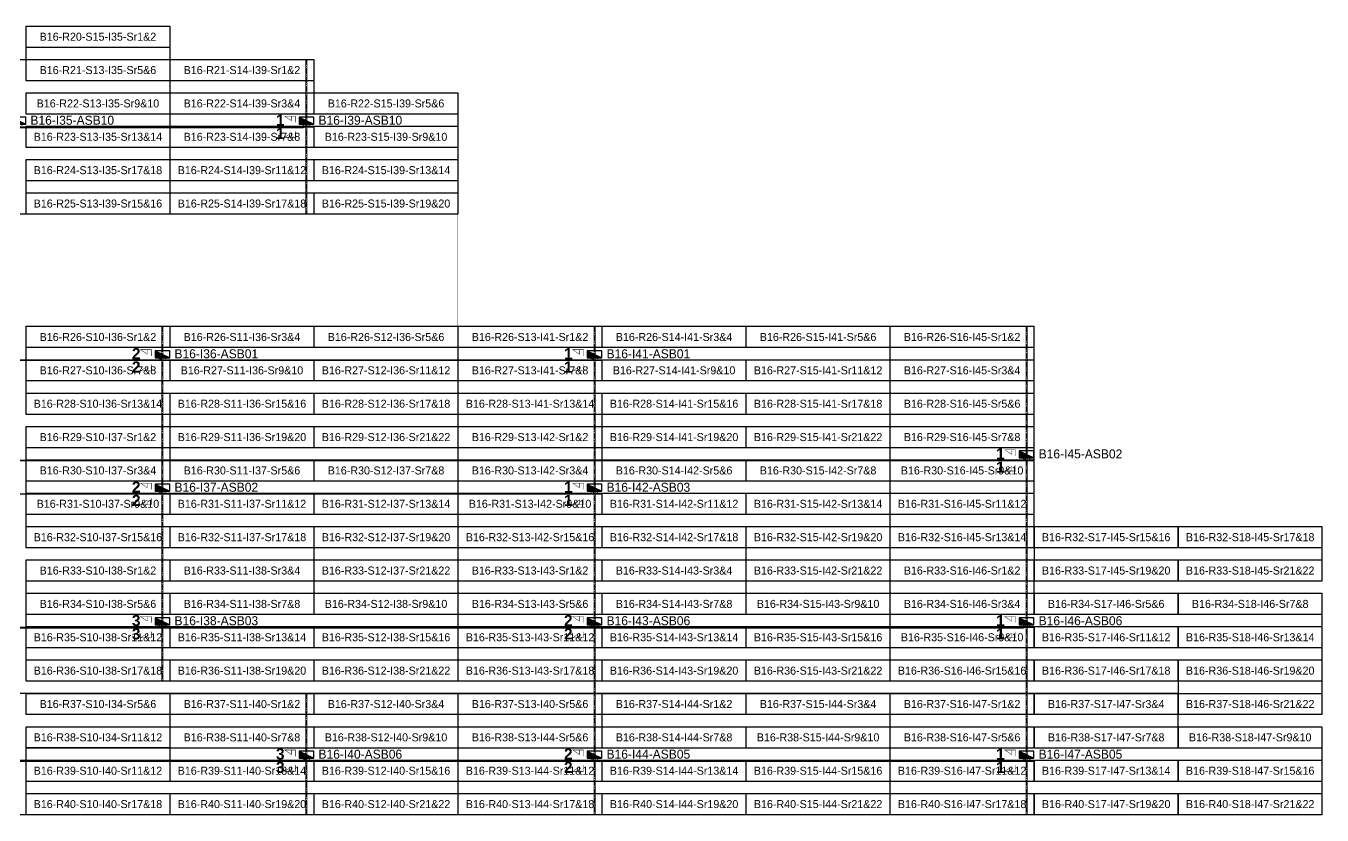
# Model space of a CAD drawing. Header units: metres. Extents: x 530441 to 531186, y 2674002 to 2674337.
# Drawn here: x 530894.3 to 531185.8, y 2674009.2 to 2674186.6 of the extents above; entities that cross this region are included whole.
import ezdxf
from ezdxf.enums import TextEntityAlignment as Align

# ---------------------------------------------------------------- set-up
doc = ezdxf.new("R2010")
doc.units = ezdxf.units.M
doc.linetypes.add('CENTER', pattern=[2, 1.25, -0.25, 0.25, -0.25])
doc.layers.add('Boundary-12.5 MW Block', color=6, linetype='Continuous', lineweight=9)
doc.layers.add('PILE', color=1, linetype='Continuous', lineweight=15)
for name, color, linetype in [('DC Trench BL-16', 40, 'Continuous'), ('E-Inverter Grouping', 2, 'Continuous'), ('Inverter Block-16', 7, 'Continuous'), ('LT Cable(AG) INV to LT Panel BL-16', 2, 'Continuous'), ('Messenger Wire Block-16 (Master Path)', 30, 'Continuous'), ('Messenger Wire Block-16 (MW Path)', 191, 'Continuous'), ('MMS Table Block-16', 8, 'Continuous'), ('Plan Line - DC BL-16', 40, 'Continuous'), ('Section Marking BL-16', 2, 'Continuous')]:
    doc.layers.add(name, color=color, linetype=linetype)
doc.styles.add('BoldTextStyle', font='arialbd.ttf')
doc.styles.get("Standard").update_dxf_attribs({"font": 'Adani Regular.ttf'})

# ---------------------------------------------------------------- blocks, each defined once
blk = doc.blocks.new('MMS Table (32.292 x 4.788)')
at = {"color": 0}
blk.add_lwpolyline([(0, -0.002), (0, 4.786), (32.292, 4.786), (32.292, -0.002)], close=True, dxfattribs=at)
at = {"color": 7}
blk.add_attdef('ID1', text='', height=1.8, dxfattribs=at).set_placement((16.146, 2.392), align=Align.MIDDLE_CENTER)
blk = doc.blocks.new('Inverter Block')
h = blk.add_hatch(color=0)
h.dxf.hatch_style = 1
h.paths.add_polyline_path([(-1.46, 2.27), (-1.46, 0.85), (1.46, 0.85)])
at = {"color": 0}
blk.add_lwpolyline([(1.46, 2.27), (-1.46, 2.27), (-1.46, 0.85), (1.46, 0.85)], close=True, dxfattribs=at)
blk.add_lwpolyline([(-1.46, 2.27), (1.46, 0.85)], dxfattribs=at)
at = {"layer": 'PILE'}
for centre in [(-0.61, 0.85), (0.61, 0.85)]:
    blk.add_circle(centre, 0.156, dxfattribs=at)
at = {"color": 7}
blk.add_attdef('ID', (-1.46, 3.01), '', height=1.8, dxfattribs=at)

msp = doc.modelspace()

# ---------------------------------------------------------------- linework, layer by layer
at = {"layer": 'Boundary-12.5 MW Block', "const_width": 0.05}
msp.add_lwpolyline([(530894.21, 2674186.58), (530926.6, 2674186.58), (530926.6, 2674179.08), (530959, 2674179.08), (530959, 2674171.58), (530991.39, 2674171.58), (530991.39, 2674119.08), (531120.96, 2674119.08), (531120.96, 2674074.08), (531185.74, 2674074.08), (531185.74, 2674009.29), (530797.04, 2674009.29)], dxfattribs=at)
at = {"layer": 'DC Trench BL-16', "color": 40, "const_width": 0.15}
for points in [[(530957.51, 2674179.08), (530957.21, 2674179.08), (530957.21, 2674144.29), (530957.51, 2674144.29)], [(530925.11, 2674119.08), (530924.81, 2674119.08), (530924.81, 2674039.29), (530925.11, 2674039.29)], [(531022.29, 2674119.08), (531021.99, 2674119.08), (531021.99, 2674009.29), (531022.29, 2674009.29)], [(531119.47, 2674119.08), (531119.17, 2674119.08), (531119.17, 2674009.29), (531119.47, 2674009.29)], [(530957.46, 2674036.58), (530957.16, 2674036.58), (530957.16, 2674009.29), (530957.46, 2674009.29)]]:
    msp.add_lwpolyline(points, close=True, dxfattribs=at)
at = {"layer": 'E-Inverter Grouping', "color": 3}
for points in [[(530926.6, 2674151.79), (530894.21, 2674151.79), (530894.21, 2674144.29), (530861.92, 2674144.29), (530861.92, 2674179.08), (530894.31, 2674179.08), (530894.31, 2674186.58), (530926.6, 2674186.58)], [(530959, 2674171.58), (530991.39, 2674171.58), (530991.39, 2674144.29), (530894.31, 2674144.29), (530894.31, 2674149.08), (530926.7, 2674149.08), (530926.7, 2674179.08), (530959, 2674179.08)]]:
    msp.add_lwpolyline(points, close=True, dxfattribs=at)
at = {"layer": 'E-Inverter Grouping'}
for points in [[(530991.39, 2674091.79), (530926.7, 2674091.79), (530926.7, 2674099.29), (530894.31, 2674099.29), (530894.31, 2674119.08), (530991.39, 2674119.08)], [(531088.56, 2674091.79), (531023.88, 2674091.79), (531023.88, 2674099.29), (530991.49, 2674099.29), (530991.49, 2674119.08), (531088.56, 2674119.08)], [(531088.66, 2674119.08), (531120.96, 2674119.08), (531120.96, 2674074.08), (531185.74, 2674074.08), (531185.74, 2674061.79), (531121.06, 2674061.79), (531121.06, 2674069.29), (531088.66, 2674069.29)], [(530991.39, 2674061.79), (530959.1, 2674061.79), (530959.1, 2674069.29), (530894.31, 2674069.29), (530894.31, 2674096.58), (530926.6, 2674096.58), (530926.6, 2674089.08), (530991.39, 2674089.08)], [(531088.56, 2674061.79), (531056.27, 2674061.79), (531056.27, 2674069.29), (530991.49, 2674069.29), (530991.49, 2674096.58), (531023.78, 2674096.58), (531023.78, 2674089.08), (531088.56, 2674089.08)], [(530959, 2674059.08), (530991.39, 2674059.08), (530991.39, 2674039.29), (530894.31, 2674039.29), (530894.31, 2674066.58), (530959, 2674066.58)], [(531056.17, 2674059.08), (531088.56, 2674059.08), (531088.56, 2674039.29), (530991.49, 2674039.29), (530991.49, 2674066.58), (531056.17, 2674066.58)], [(531088.66, 2674066.58), (531120.96, 2674066.58), (531120.96, 2674059.08), (531185.74, 2674059.08), (531185.74, 2674031.79), (531153.45, 2674031.79), (531153.45, 2674039.29), (531088.66, 2674039.29)], [(530797.14, 2674009.29), (530797.14, 2674014.08), (530829.53, 2674014.08), (530829.53, 2674036.58), (530926.6, 2674036.58), (530926.6, 2674024.29), (530894.21, 2674024.29), (530894.21, 2674009.29)], [(530926.7, 2674021.58), (530926.7, 2674036.58), (531023.78, 2674036.58), (531023.78, 2674031.79), (530991.39, 2674031.79), (530991.39, 2674009.29), (530894.31, 2674009.29), (530894.31, 2674021.58)], [(531088.56, 2674009.29), (530991.49, 2674009.29), (530991.49, 2674029.08), (531023.88, 2674029.08), (531023.88, 2674036.58), (531088.56, 2674036.58)], [(531153.35, 2674029.08), (531185.74, 2674029.08), (531185.74, 2674009.29), (531088.66, 2674009.29), (531088.66, 2674036.58), (531153.35, 2674036.58)]]:
    msp.add_lwpolyline(points, close=True, dxfattribs=at)
at = {"layer": 'LT Cable(AG) INV to LT Panel BL-16', "color": 5}
for points in [[(530695.65, 2674167.43), (530692.19, 2674167.43, -0.414214), (530691.29, 2674168.33), (530691.29, 2674171.34, 0.221878), (530690.97, 2674172.03), (530684.35, 2674177.58, -0.221878), (530684.02, 2674178.27), (530684.02, 2674180.72, 0.037491), (530684.01, 2674180.85), (530683.93, 2674181.39, -0.037363), (530683.92, 2674181.52), (530683.92, 2674185.39, -0.414363), (530684.82, 2674186.29), (530733.13, 2674186.29, -0.414214), (530734.03, 2674185.39), (530734.03, 2674164.69, 0.414214), (530734.93, 2674163.79), (530956.46, 2674163.79, 0.414214), (530957.36, 2674164.69), (530957.36, 2674165.19)], [(530690.62, 2674164.77), (530690.32, 2674164.77, 0.058645), (530690.11, 2674164.75), (530688.55, 2674164.37, -0.058645), (530688.34, 2674164.35), (530684.46, 2674164.35, 0.414214), (530683.56, 2674163.45), (530683.56, 2674120.28, 0.026058), (530683.57, 2674120.19), (530683.63, 2674119.58, -0.025876), (530683.64, 2674119.49), (530683.69, 2674052.24, 0.414), (530684.59, 2674051.34), (530924.06, 2674051.34, 0.414214), (530924.96, 2674052.24), (530924.96, 2674052.69)], [(530690.62, 2674164.7), (530690.32, 2674164.7, 0.058645), (530690.11, 2674164.67), (530688.55, 2674164.3, -0.058645), (530688.34, 2674164.27), (530684.54, 2674164.27, 0.414214), (530683.64, 2674163.37), (530683.64, 2674120.28, 0.026058), (530683.64, 2674120.19), (530683.71, 2674119.58, -0.025876), (530683.71, 2674119.49), (530683.74, 2674082.31, 0.414), (530684.64, 2674081.41), (531021.24, 2674081.41, 0.414214), (531022.14, 2674082.31), (531022.14, 2674082.69)], [(530692.61, 2674164.67), (530690.32, 2674164.67, 0.058645), (530690.11, 2674164.65), (530688.55, 2674164.27, -0.058645), (530688.34, 2674164.25), (530684.56, 2674164.25, 0.414214), (530683.66, 2674163.35), (530683.66, 2674120.29, 0.026058), (530683.67, 2674120.19), (530683.73, 2674119.59, -0.025876), (530683.74, 2674119.49), (530683.76, 2674082.34, 0.414), (530684.66, 2674081.44), (530924.06, 2674081.44, 0.414214), (530924.96, 2674082.34), (530924.96, 2674082.69)], [(530692.61, 2674164.6), (530690.32, 2674164.6, 0.058645), (530690.11, 2674164.57), (530688.55, 2674164.2, -0.058645), (530688.34, 2674164.17), (530684.64, 2674164.17, 0.414214), (530683.74, 2674163.27), (530683.74, 2674120.29, 0.026058), (530683.74, 2674120.2), (530683.81, 2674119.59, -0.025876), (530683.81, 2674119.5), (530683.83, 2674089.91, 0.414), (530684.73, 2674089.01), (531118.42, 2674089.01, 0.414214), (531119.32, 2674089.91), (531119.32, 2674090.19)], [(530694.76, 2674164.57), (530690.32, 2674164.57, 0.058645), (530690.11, 2674164.55), (530688.55, 2674164.17, -0.058645), (530688.34, 2674164.15), (530684.66, 2674164.15, 0.414214), (530683.76, 2674163.25), (530683.76, 2674120.29, 0.026058), (530683.77, 2674120.2), (530683.83, 2674119.59, -0.025876), (530683.84, 2674119.5), (530683.84, 2674112.44, 0.414), (530684.74, 2674111.54), (531021.24, 2674111.54, 0.414214), (531022.14, 2674112.44), (531022.14, 2674112.69)], [(530694.76, 2674164.55), (530690.32, 2674164.55, 0.058645), (530690.11, 2674164.52), (530688.55, 2674164.15, -0.058645), (530688.34, 2674164.12), (530684.69, 2674164.12, 0.414214), (530683.79, 2674163.22), (530683.79, 2674120.29, 0.026058), (530683.79, 2674120.2), (530683.86, 2674119.59, -0.025876), (530683.86, 2674119.5), (530683.87, 2674112.46, 0.414), (530684.77, 2674111.56), (530924.06, 2674111.56, 0.414214), (530924.96, 2674112.46), (530924.96, 2674112.69)]]:
    msp.add_lwpolyline(points, format="xyb", dxfattribs=at)
at = {"layer": 'LT Cable(AG) INV to LT Panel BL-16'}
for points in [[(530693.71, 2674165.19), (530690.37, 2674165.19, -0.124598), (530689.94, 2674165.3), (530688.62, 2674166.01, 0.124598), (530688.2, 2674166.12), (530681.76, 2674166.12, 0.414214), (530680.86, 2674165.22), (530680.86, 2674120.29, 0.009695), (530680.86, 2674120.25), (530680.89, 2674119.65, -0.009695), (530680.89, 2674119.61), (530680.89, 2674022.39, 0.414214), (530681.79, 2674021.49), (531118.42, 2674021.49, 0.414214), (531119.32, 2674022.39), (531119.32, 2674022.69)], [(530693.71, 2674165.17), (530690.37, 2674165.17, -0.124598), (530689.94, 2674165.28), (530688.62, 2674165.99, 0.124598), (530688.2, 2674166.1), (530681.79, 2674166.1, 0.414214), (530680.89, 2674165.2), (530680.89, 2674120.29, 0.009695), (530680.89, 2674120.25), (530680.91, 2674119.65, -0.009695), (530680.91, 2674119.61), (530680.91, 2674022.41, 0.414214), (530681.81, 2674021.51), (531021.24, 2674021.51, 0.414214), (531022.14, 2674022.41), (531022.14, 2674022.69)], [(530691.63, 2674165.14), (530690.37, 2674165.14, -0.124598), (530689.94, 2674165.25), (530688.62, 2674165.96, 0.124598), (530688.2, 2674166.07), (530681.81, 2674166.07, 0.414214), (530680.91, 2674165.17), (530680.91, 2674120.29, 0.009695), (530680.91, 2674120.25), (530680.94, 2674119.65, -0.009695), (530680.94, 2674119.61), (530680.94, 2674022.44, 0.414214), (530681.84, 2674021.54), (530956.46, 2674021.54, 0.414214), (530957.36, 2674022.44), (530957.36, 2674022.69)], [(530691.63, 2674165.09), (530690.32, 2674165.09, 0.097081), (530689.98, 2674165.03), (530688.6, 2674164.46, -0.097081), (530688.26, 2674164.4), (530684.41, 2674164.4, 0.414214), (530683.51, 2674163.5), (530683.51, 2674120.28, 0.026058), (530683.52, 2674120.18), (530683.58, 2674119.58, -0.025876), (530683.59, 2674119.48), (530683.64, 2674052.19, 0.414), (530684.54, 2674051.29), (531118.42, 2674051.29, 0.414214), (531119.32, 2674052.19), (531119.32, 2674052.69)], [(530691.63, 2674165.07), (530690.32, 2674165.07, 0.097081), (530689.98, 2674165), (530688.61, 2674164.44, -0.097081), (530688.27, 2674164.37), (530684.44, 2674164.37, 0.414214), (530683.54, 2674163.47), (530683.54, 2674120.28, 0.026058), (530683.54, 2674120.19), (530683.61, 2674119.58, -0.025876), (530683.61, 2674119.49), (530683.66, 2674052.21, 0.414), (530684.56, 2674051.31), (531021.24, 2674051.31, 0.414214), (531022.14, 2674052.21), (531022.14, 2674052.69)]]:
    msp.add_lwpolyline(points, format="xyb", dxfattribs=at)
at = {"layer": 'Messenger Wire Block-16 (Master Path)'}
for points in [[(530734.18, 2674163.94), (530959, 2674163.94)], [(530683.74, 2674111.44), (531023.78, 2674111.44)], [(530683.76, 2674088.94), (531120.96, 2674088.94)], [(530683.74, 2674081.44), (531023.78, 2674081.44)], [(530683.76, 2674051.44), (531120.96, 2674051.44)], [(530635.18, 2674021.44), (531120.96, 2674021.44)]]:
    msp.add_lwpolyline(points, dxfattribs=at)
at = {"layer": 'Messenger Wire Block-16 (MW Path)', "const_width": 0.1}
for points in [[(530734.18, 2674163.94), (530959, 2674163.94)], [(530683.74, 2674111.44), (531023.78, 2674111.44)], [(530683.76, 2674088.94), (531120.96, 2674088.94)], [(530683.74, 2674081.44), (531023.78, 2674081.44)], [(530683.76, 2674051.44), (531120.96, 2674051.44)], [(530635.18, 2674021.19), (531120.96, 2674021.19)]]:
    msp.add_lwpolyline(points, dxfattribs=at)
at = {"layer": 'Plan Line - DC BL-16', "color": 6, "linetype": 'CENTER'}
for points in [[(530957.36, 2674179.08), (530957.36, 2674144.29)], [(530924.96, 2674119.08), (530924.96, 2674039.29)], [(531022.14, 2674119.08), (531022.14, 2674009.29)], [(531119.32, 2674119.08), (531119.32, 2674009.29)], [(530957.31, 2674036.58), (530957.31, 2674009.29)]]:
    msp.add_lwpolyline(points, dxfattribs=at)
at = {"layer": 'Section Marking BL-16', "color": 94, "lineweight": 35, "true_color": 0x00a500, "const_width": 0.1}
for points in [[(530954.86, 2674164.94), (530954.86, 2674166.33), (530952.46, 2674166.33), (530953.94, 2674165.32), (530953.94, 2674166.33)], [(530954.86, 2674162.94), (530954.86, 2674161.55), (530952.46, 2674161.55), (530953.94, 2674162.56), (530953.94, 2674161.55)], [(530922.46, 2674112.44), (530922.46, 2674113.83), (530920.06, 2674113.83), (530921.54, 2674112.82), (530921.54, 2674113.83)], [(531019.64, 2674112.44), (531019.64, 2674113.83), (531017.24, 2674113.83), (531018.72, 2674112.82), (531018.72, 2674113.83)], [(530922.46, 2674110.44), (530922.46, 2674109.05), (530920.06, 2674109.05), (530921.54, 2674110.06), (530921.54, 2674109.05)], [(531019.64, 2674110.44), (531019.64, 2674109.05), (531017.24, 2674109.05), (531018.72, 2674110.06), (531018.72, 2674109.05)], [(531116.82, 2674089.94), (531116.82, 2674091.33), (531114.42, 2674091.33), (531115.9, 2674090.32), (531115.9, 2674091.33)], [(531116.82, 2674087.94), (531116.82, 2674086.55), (531114.42, 2674086.55), (531115.9, 2674087.56), (531115.9, 2674086.55)], [(530922.46, 2674082.44), (530922.46, 2674083.83), (530920.06, 2674083.83), (530921.54, 2674082.82), (530921.54, 2674083.83)], [(531019.64, 2674082.44), (531019.64, 2674083.83), (531017.24, 2674083.83), (531018.72, 2674082.82), (531018.72, 2674083.83)], [(530922.46, 2674080.44), (530922.46, 2674079.05), (530920.06, 2674079.05), (530921.54, 2674080.06), (530921.54, 2674079.05)], [(531019.64, 2674080.44), (531019.64, 2674079.05), (531017.24, 2674079.05), (531018.72, 2674080.06), (531018.72, 2674079.05)], [(530922.46, 2674052.44), (530922.46, 2674053.83), (530920.06, 2674053.83), (530921.54, 2674052.82), (530921.54, 2674053.83)], [(531019.64, 2674052.44), (531019.64, 2674053.83), (531017.24, 2674053.83), (531018.72, 2674052.82), (531018.72, 2674053.83)], [(531116.82, 2674052.44), (531116.82, 2674053.83), (531114.42, 2674053.83), (531115.9, 2674052.82), (531115.9, 2674053.83)], [(530922.46, 2674050.44), (530922.46, 2674049.05), (530920.06, 2674049.05), (530921.54, 2674050.06), (530921.54, 2674049.05)], [(531019.64, 2674050.44), (531019.64, 2674049.05), (531017.24, 2674049.05), (531018.72, 2674050.06), (531018.72, 2674049.05)], [(531116.82, 2674050.44), (531116.82, 2674049.05), (531114.42, 2674049.05), (531115.9, 2674050.06), (531115.9, 2674049.05)], [(530954.86, 2674022.44), (530954.86, 2674023.83), (530952.46, 2674023.83), (530953.94, 2674022.82), (530953.94, 2674023.83)], [(531019.64, 2674022.44), (531019.64, 2674023.83), (531017.24, 2674023.83), (531018.72, 2674022.82), (531018.72, 2674023.83)], [(531116.82, 2674022.44), (531116.82, 2674023.83), (531114.42, 2674023.83), (531115.9, 2674022.82), (531115.9, 2674023.83)], [(530954.86, 2674020.44), (530954.86, 2674019.05), (530952.46, 2674019.05), (530953.94, 2674020.06), (530953.94, 2674019.05)], [(531019.64, 2674020.44), (531019.64, 2674019.05), (531017.24, 2674019.05), (531018.72, 2674020.06), (531018.72, 2674019.05)], [(531116.82, 2674020.44), (531116.82, 2674019.05), (531114.42, 2674019.05), (531115.9, 2674020.06), (531115.9, 2674019.05)]]:
    msp.add_lwpolyline(points, dxfattribs=at)

# ---------------------------------------------------------------- block references
at = {"layer": 'Inverter Block-16'}
ref = msp.add_blockref('Inverter Block', (530892.57, 2674163.53), dxfattribs=dict(at, xscale=1.124999999976148, yscale=1.124999999976148, zscale=1.124999999976148))
ref.add_attrib('ID', 'B16-I35-ASB10', (530895.27, 2674164.39), dxfattribs={"layer": '0', "color": 7, "height": 2.025})
ref = msp.add_blockref('Inverter Block', (530957.36, 2674163.53), dxfattribs=dict(at, xscale=1.124999999976148, yscale=1.124999999976148, zscale=1.124999999976148))
ref.add_attrib('ID', 'B16-I39-ASB10', (530960.06, 2674164.39), dxfattribs={"layer": '0', "color": 7, "height": 2.025})
ref = msp.add_blockref('Inverter Block', (530924.96, 2674111.03), dxfattribs=dict(at, xscale=1.124999999976148, yscale=1.124999999976148, zscale=1.124999999976148))
ref.add_attrib('ID', 'B16-I36-ASB01', (530927.67, 2674111.89), dxfattribs={"layer": '0', "color": 7, "height": 2.025})
ref = msp.add_blockref('Inverter Block', (531022.14, 2674111.03), dxfattribs=dict(at, xscale=1.124999999976148, yscale=1.124999999976148, zscale=1.124999999976148))
ref.add_attrib('ID', 'B16-I41-ASB01', (531024.84, 2674111.89), dxfattribs={"layer": '0', "color": 7, "height": 2.025})
ref = msp.add_blockref('Inverter Block', (531119.32, 2674088.53), dxfattribs=dict(at, xscale=1.124999999976148, yscale=1.124999999976148, zscale=1.124999999976148))
ref.add_attrib('ID', 'B16-I45-ASB02', (531122.02, 2674089.39), dxfattribs={"layer": '0', "color": 7, "height": 2.025})
ref = msp.add_blockref('Inverter Block', (530924.96, 2674081.03), dxfattribs=dict(at, xscale=1.124999999976148, yscale=1.124999999976148, zscale=1.124999999976148))
ref.add_attrib('ID', 'B16-I37-ASB02', (530927.67, 2674081.89), dxfattribs={"layer": '0', "color": 7, "height": 2.025})
ref = msp.add_blockref('Inverter Block', (531022.14, 2674081.03), dxfattribs=dict(at, xscale=1.124999999976148, yscale=1.124999999976148, zscale=1.124999999976148))
ref.add_attrib('ID', 'B16-I42-ASB03', (531024.84, 2674081.89), dxfattribs={"layer": '0', "color": 7, "height": 2.025})
ref = msp.add_blockref('Inverter Block', (530924.96, 2674051.03), dxfattribs=dict(at, xscale=1.124999999976148, yscale=1.124999999976148, zscale=1.124999999976148))
ref.add_attrib('ID', 'B16-I38-ASB03', (530927.67, 2674051.89), dxfattribs={"layer": '0', "color": 7, "height": 2.025})
ref = msp.add_blockref('Inverter Block', (531022.14, 2674051.03), dxfattribs=dict(at, xscale=1.124999999976148, yscale=1.124999999976148, zscale=1.124999999976148))
ref.add_attrib('ID', 'B16-I43-ASB06', (531024.84, 2674051.89), dxfattribs={"layer": '0', "color": 7, "height": 2.025})
ref = msp.add_blockref('Inverter Block', (531119.32, 2674051.03), dxfattribs=dict(at, xscale=1.124999999976148, yscale=1.124999999976148, zscale=1.124999999976148))
ref.add_attrib('ID', 'B16-I46-ASB06', (531122.02, 2674051.89), dxfattribs={"layer": '0', "color": 7, "height": 2.025})
ref = msp.add_blockref('Inverter Block', (530957.36, 2674021.03), dxfattribs=dict(at, xscale=1.124999999976148, yscale=1.124999999976148, zscale=1.124999999976148))
ref.add_attrib('ID', 'B16-I40-ASB06', (530960.06, 2674021.89), dxfattribs={"layer": '0', "color": 7, "height": 2.025})
ref = msp.add_blockref('Inverter Block', (531022.14, 2674021.03), dxfattribs=dict(at, xscale=1.124999999976148, yscale=1.124999999976148, zscale=1.124999999976148))
ref.add_attrib('ID', 'B16-I44-ASB05', (531024.84, 2674021.89), dxfattribs={"layer": '0', "color": 7, "height": 2.025})
ref = msp.add_blockref('Inverter Block', (531119.32, 2674021.03), dxfattribs=dict(at, xscale=1.124999999976148, yscale=1.124999999976148, zscale=1.124999999976148))
ref.add_attrib('ID', 'B16-I47-ASB05', (531122.02, 2674021.89), dxfattribs={"layer": '0', "color": 7, "height": 2.025})
at = {"layer": 'MMS Table Block-16'}
for p, values in [((530894.31, 2674181.79), {'ID1': 'B16-R20-S15-I35-Sr1&2'}), ((530894.31, 2674174.29), {'ID1': 'B16-R21-S13-I35-Sr5&6'}), ((530926.7, 2674174.29), {'ID1': 'B16-R21-S14-I39-Sr1&2'}), ((530894.31, 2674166.79), {'ID1': 'B16-R22-S13-I35-Sr9&10'}), ((530926.7, 2674166.79), {'ID1': 'B16-R22-S14-I39-Sr3&4'}), ((530959.1, 2674166.79), {'ID1': 'B16-R22-S15-I39-Sr5&6'}), ((530894.31, 2674159.29), {'ID1': 'B16-R23-S13-I35-Sr13&14'}), ((530926.7, 2674159.29), {'ID1': 'B16-R23-S14-I39-Sr7&8'}), ((530959.1, 2674159.29), {'ID1': 'B16-R23-S15-I39-Sr9&10'}), ((530894.31, 2674151.79), {'ID1': 'B16-R24-S13-I35-Sr17&18'}), ((530926.7, 2674151.79), {'ID1': 'B16-R24-S14-I39-Sr11&12'}), ((530959.1, 2674151.79), {'ID1': 'B16-R24-S15-I39-Sr13&14'}), ((530894.31, 2674144.29), {'ID1': 'B16-R25-S13-I39-Sr15&16'}), ((530926.7, 2674144.29), {'ID1': 'B16-R25-S14-I39-Sr17&18'}), ((530959.1, 2674144.29), {'ID1': 'B16-R25-S15-I39-Sr19&20'}), ((530894.31, 2674114.29), {'ID1': 'B16-R26-S10-I36-Sr1&2'}), ((530926.7, 2674114.29), {'ID1': 'B16-R26-S11-I36-Sr3&4'}), ((530959.1, 2674114.29), {'ID1': 'B16-R26-S12-I36-Sr5&6'}), ((530991.49, 2674114.29), {'ID1': 'B16-R26-S13-I41-Sr1&2'}), ((531023.88, 2674114.29), {'ID1': 'B16-R26-S14-I41-Sr3&4'}), ((531056.27, 2674114.29), {'ID1': 'B16-R26-S15-I41-Sr5&6'}), ((531088.66, 2674114.29), {'ID1': 'B16-R26-S16-I45-Sr1&2'}), ((530894.31, 2674106.79), {'ID1': 'B16-R27-S10-I36-Sr7&8'}), ((530926.7, 2674106.79), {'ID1': 'B16-R27-S11-I36-Sr9&10'}), ((530959.1, 2674106.79), {'ID1': 'B16-R27-S12-I36-Sr11&12'}), ((530991.49, 2674106.79), {'ID1': 'B16-R27-S13-I41-Sr7&8'}), ((531023.88, 2674106.79), {'ID1': 'B16-R27-S14-I41-Sr9&10'}), ((531056.27, 2674106.79), {'ID1': 'B16-R27-S15-I41-Sr11&12'}), ((531088.66, 2674106.79), {'ID1': 'B16-R27-S16-I45-Sr3&4'}), ((530894.31, 2674099.29), {'ID1': 'B16-R28-S10-I36-Sr13&14'}), ((530926.7, 2674099.29), {'ID1': 'B16-R28-S11-I36-Sr15&16'}), ((530959.1, 2674099.29), {'ID1': 'B16-R28-S12-I36-Sr17&18'}), ((530991.49, 2674099.29), {'ID1': 'B16-R28-S13-I41-Sr13&14'}), ((531023.88, 2674099.29), {'ID1': 'B16-R28-S14-I41-Sr15&16'}), ((531056.27, 2674099.29), {'ID1': 'B16-R28-S15-I41-Sr17&18'}), ((531088.66, 2674099.29), {'ID1': 'B16-R28-S16-I45-Sr5&6'}), ((530894.31, 2674091.79), {'ID1': 'B16-R29-S10-I37-Sr1&2'}), ((530926.7, 2674091.79), {'ID1': 'B16-R29-S11-I36-Sr19&20'}), ((530959.1, 2674091.79), {'ID1': 'B16-R29-S12-I36-Sr21&22'}), ((530991.49, 2674091.79), {'ID1': 'B16-R29-S13-I42-Sr1&2'}), ((531023.88, 2674091.79), {'ID1': 'B16-R29-S14-I41-Sr19&20'}), ((531056.27, 2674091.79), {'ID1': 'B16-R29-S15-I41-Sr21&22'}), ((531088.66, 2674091.79), {'ID1': 'B16-R29-S16-I45-Sr7&8'}), ((530894.31, 2674084.29), {'ID1': 'B16-R30-S10-I37-Sr3&4'}), ((530926.7, 2674084.29), {'ID1': 'B16-R30-S11-I37-Sr5&6'}), ((530959.1, 2674084.29), {'ID1': 'B16-R30-S12-I37-Sr7&8'}), ((530991.49, 2674084.29), {'ID1': 'B16-R30-S13-I42-Sr3&4'}), ((531023.88, 2674084.29), {'ID1': 'B16-R30-S14-I42-Sr5&6'}), ((531056.27, 2674084.29), {'ID1': 'B16-R30-S15-I42-Sr7&8'}), ((531088.66, 2674084.29), {'ID1': 'B16-R30-S16-I45-Sr9&10'}), ((530894.31, 2674076.79), {'ID1': 'B16-R31-S10-I37-Sr9&10'}), ((530926.7, 2674076.79), {'ID1': 'B16-R31-S11-I37-Sr11&12'}), ((530959.1, 2674076.79), {'ID1': 'B16-R31-S12-I37-Sr13&14'}), ((530991.49, 2674076.79), {'ID1': 'B16-R31-S13-I42-Sr9&10'}), ((531023.88, 2674076.79), {'ID1': 'B16-R31-S14-I42-Sr11&12'}), ((531056.27, 2674076.79), {'ID1': 'B16-R31-S15-I42-Sr13&14'}), ((531088.66, 2674076.79), {'ID1': 'B16-R31-S16-I45-Sr11&12'}), ((530894.31, 2674069.29), {'ID1': 'B16-R32-S10-I37-Sr15&16'}), ((530926.7, 2674069.29), {'ID1': 'B16-R32-S11-I37-Sr17&18'}), ((530959.1, 2674069.29), {'ID1': 'B16-R32-S12-I37-Sr19&20'}), ((530991.49, 2674069.29), {'ID1': 'B16-R32-S13-I42-Sr15&16'}), ((531023.88, 2674069.29), {'ID1': 'B16-R32-S14-I42-Sr17&18'}), ((531056.27, 2674069.29), {'ID1': 'B16-R32-S15-I42-Sr19&20'}), ((531088.66, 2674069.29), {'ID1': 'B16-R32-S16-I45-Sr13&14'}), ((531121.06, 2674069.29), {'ID1': 'B16-R32-S17-I45-Sr15&16'}), ((531153.45, 2674069.29), {'ID1': 'B16-R32-S18-I45-Sr17&18'}), ((530894.31, 2674061.79), {'ID1': 'B16-R33-S10-I38-Sr1&2'}), ((530926.7, 2674061.79), {'ID1': 'B16-R33-S11-I38-Sr3&4'}), ((530959.1, 2674061.79), {'ID1': 'B16-R33-S12-I37-Sr21&22'}), ((530991.49, 2674061.79), {'ID1': 'B16-R33-S13-I43-Sr1&2'}), ((531023.88, 2674061.79), {'ID1': 'B16-R33-S14-I43-Sr3&4'}), ((531056.27, 2674061.79), {'ID1': 'B16-R33-S15-I42-Sr21&22'}), ((531088.66, 2674061.79), {'ID1': 'B16-R33-S16-I46-Sr1&2'}), ((531121.06, 2674061.79), {'ID1': 'B16-R33-S17-I45-Sr19&20'}), ((531153.45, 2674061.79), {'ID1': 'B16-R33-S18-I45-Sr21&22'}), ((530894.31, 2674054.29), {'ID1': 'B16-R34-S10-I38-Sr5&6'}), ((530926.7, 2674054.29), {'ID1': 'B16-R34-S11-I38-Sr7&8'}), ((530959.1, 2674054.29), {'ID1': 'B16-R34-S12-I38-Sr9&10'}), ((530991.49, 2674054.29), {'ID1': 'B16-R34-S13-I43-Sr5&6'}), ((531023.88, 2674054.29), {'ID1': 'B16-R34-S14-I43-Sr7&8'}), ((531056.27, 2674054.29), {'ID1': 'B16-R34-S15-I43-Sr9&10'}), ((531088.66, 2674054.29), {'ID1': 'B16-R34-S16-I46-Sr3&4'}), ((531121.06, 2674054.29), {'ID1': 'B16-R34-S17-I46-Sr5&6'}), ((531153.45, 2674054.29), {'ID1': 'B16-R34-S18-I46-Sr7&8'}), ((530894.31, 2674046.79), {'ID1': 'B16-R35-S10-I38-Sr11&12'}), ((530926.7, 2674046.79), {'ID1': 'B16-R35-S11-I38-Sr13&14'}), ((530959.1, 2674046.79), {'ID1': 'B16-R35-S12-I38-Sr15&16'}), ((530991.49, 2674046.79), {'ID1': 'B16-R35-S13-I43-Sr11&12'}), ((531023.88, 2674046.79), {'ID1': 'B16-R35-S14-I43-Sr13&14'}), ((531056.27, 2674046.79), {'ID1': 'B16-R35-S15-I43-Sr15&16'}), ((531088.66, 2674046.79), {'ID1': 'B16-R35-S16-I46-Sr9&10'}), ((531121.06, 2674046.79), {'ID1': 'B16-R35-S17-I46-Sr11&12'}), ((531153.45, 2674046.79), {'ID1': 'B16-R35-S18-I46-Sr13&14'}), ((530894.31, 2674039.29), {'ID1': 'B16-R36-S10-I38-Sr17&18'}), ((530926.7, 2674039.29), {'ID1': 'B16-R36-S11-I38-Sr19&20'}), ((530959.1, 2674039.29), {'ID1': 'B16-R36-S12-I38-Sr21&22'}), ((530991.49, 2674039.29), {'ID1': 'B16-R36-S13-I43-Sr17&18'}), ((531023.88, 2674039.29), {'ID1': 'B16-R36-S14-I43-Sr19&20'}), ((531056.27, 2674039.29), {'ID1': 'B16-R36-S15-I43-Sr21&22'}), ((531088.66, 2674039.29), {'ID1': 'B16-R36-S16-I46-Sr15&16'}), ((531121.06, 2674039.29), {'ID1': 'B16-R36-S17-I46-Sr17&18'}), ((531153.45, 2674039.29), {'ID1': 'B16-R36-S18-I46-Sr19&20'}), ((530894.31, 2674031.79), {'ID1': 'B16-R37-S10-I34-Sr5&6'}), ((530926.7, 2674031.79), {'ID1': 'B16-R37-S11-I40-Sr1&2'}), ((530959.1, 2674031.79), {'ID1': 'B16-R37-S12-I40-Sr3&4'}), ((530991.49, 2674031.79), {'ID1': 'B16-R37-S13-I40-Sr5&6'}), ((531023.88, 2674031.79), {'ID1': 'B16-R37-S14-I44-Sr1&2'}), ((531056.27, 2674031.79), {'ID1': 'B16-R37-S15-I44-Sr3&4'}), ((531088.66, 2674031.79), {'ID1': 'B16-R37-S16-I47-Sr1&2'}), ((531121.06, 2674031.79), {'ID1': 'B16-R37-S17-I47-Sr3&4'}), ((531153.45, 2674031.79), {'ID1': 'B16-R37-S18-I46-Sr21&22'}), ((530894.31, 2674024.29), {'ID1': 'B16-R38-S10-I34-Sr11&12'}), ((530926.7, 2674024.29), {'ID1': 'B16-R38-S11-I40-Sr7&8'}), ((530959.1, 2674024.29), {'ID1': 'B16-R38-S12-I40-Sr9&10'}), ((530991.49, 2674024.29), {'ID1': 'B16-R38-S13-I44-Sr5&6'}), ((531023.88, 2674024.29), {'ID1': 'B16-R38-S14-I44-Sr7&8'}), ((531056.27, 2674024.29), {'ID1': 'B16-R38-S15-I44-Sr9&10'}), ((531088.66, 2674024.29), {'ID1': 'B16-R38-S16-I47-Sr5&6'}), ((531121.06, 2674024.29), {'ID1': 'B16-R38-S17-I47-Sr7&8'}), ((531153.45, 2674024.29), {'ID1': 'B16-R38-S18-I47-Sr9&10'}), ((530894.31, 2674016.79), {'ID1': 'B16-R39-S10-I40-Sr11&12'}), ((530926.7, 2674016.79), {'ID1': 'B16-R39-S11-I40-Sr13&14'}), ((530959.1, 2674016.79), {'ID1': 'B16-R39-S12-I40-Sr15&16'}), ((530991.49, 2674016.79), {'ID1': 'B16-R39-S13-I44-Sr11&12'}), ((531023.88, 2674016.79), {'ID1': 'B16-R39-S14-I44-Sr13&14'}), ((531056.27, 2674016.79), {'ID1': 'B16-R39-S15-I44-Sr15&16'}), ((531088.66, 2674016.79), {'ID1': 'B16-R39-S16-I47-Sr11&12'}), ((531121.06, 2674016.79), {'ID1': 'B16-R39-S17-I47-Sr13&14'}), ((531153.45, 2674016.79), {'ID1': 'B16-R39-S18-I47-Sr15&16'}), ((530894.31, 2674009.29), {'ID1': 'B16-R40-S10-I40-Sr17&18'}), ((530926.7, 2674009.29), {'ID1': 'B16-R40-S11-I40-Sr19&20'}), ((530959.1, 2674009.29), {'ID1': 'B16-R40-S12-I40-Sr21&22'}), ((530991.49, 2674009.29), {'ID1': 'B16-R40-S13-I44-Sr17&18'}), ((531023.88, 2674009.29), {'ID1': 'B16-R40-S14-I44-Sr19&20'}), ((531056.27, 2674009.29), {'ID1': 'B16-R40-S15-I44-Sr21&22'}), ((531088.66, 2674009.29), {'ID1': 'B16-R40-S16-I47-Sr17&18'}), ((531121.06, 2674009.29), {'ID1': 'B16-R40-S17-I47-Sr19&20'}), ((531153.45, 2674009.29), {'ID1': 'B16-R40-S18-I47-Sr21&22'})]:
    msp.add_blockref('MMS Table (32.292 x 4.788)', p, dxfattribs=at).add_auto_attribs(values)

# ---------------------------------------------------------------- texts
at = {"layer": 'Section Marking BL-16', "color": 94, "true_color": 0x00a500, "style": 'BoldTextStyle'}
for s, p in [('1', (530951.46, 2674165.44)), ('1', (530951.46, 2674162.44)), ('2', (530919.06, 2674112.94)), ('1', (531016.24, 2674112.94)), ('2', (530919.06, 2674109.94)), ('1', (531016.24, 2674109.94)), ('1', (531113.42, 2674090.44)), ('1', (531113.42, 2674087.44)), ('2', (530919.06, 2674082.94)), ('1', (531016.24, 2674082.94)), ('2', (530919.06, 2674079.94)), ('1', (531016.24, 2674079.94)), ('3', (530919.06, 2674052.94)), ('2', (531016.24, 2674052.94)), ('1', (531113.42, 2674052.94)), ('3', (530919.06, 2674049.94)), ('2', (531016.24, 2674049.94)), ('1', (531113.42, 2674049.94)), ('3', (530951.46, 2674022.94)), ('2', (531016.24, 2674022.94)), ('1', (531113.42, 2674022.94)), ('3', (530951.46, 2674019.94)), ('2', (531016.24, 2674019.94)), ('1', (531113.42, 2674019.94))]:
    msp.add_text(s, height=2.5, dxfattribs=at).set_placement(p, align=Align.MIDDLE_CENTER)

doc.saveas('drawing.dxf')
